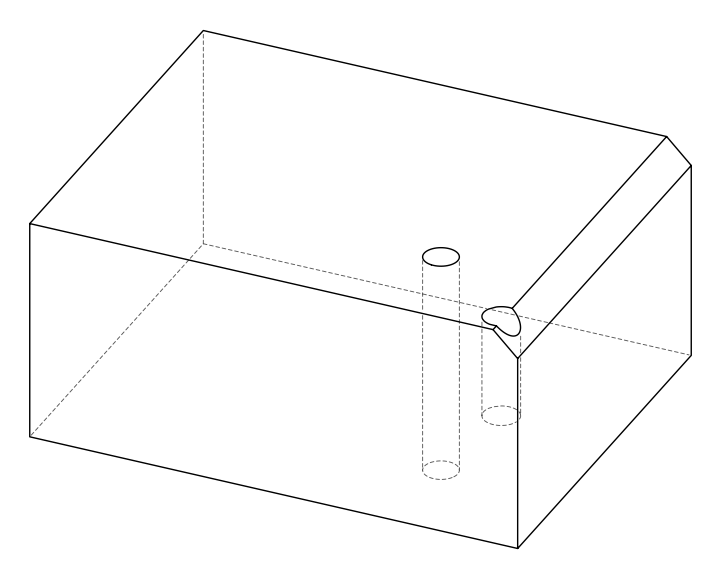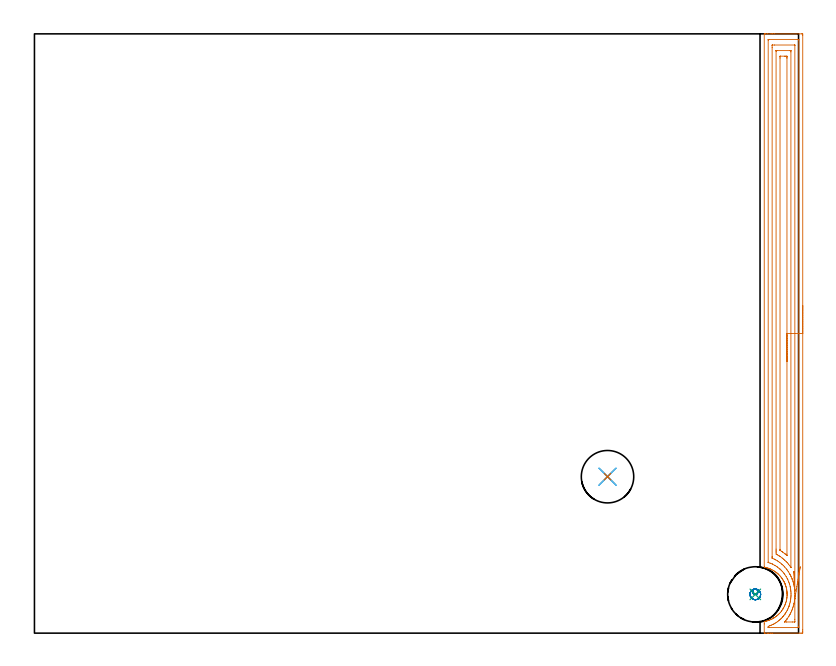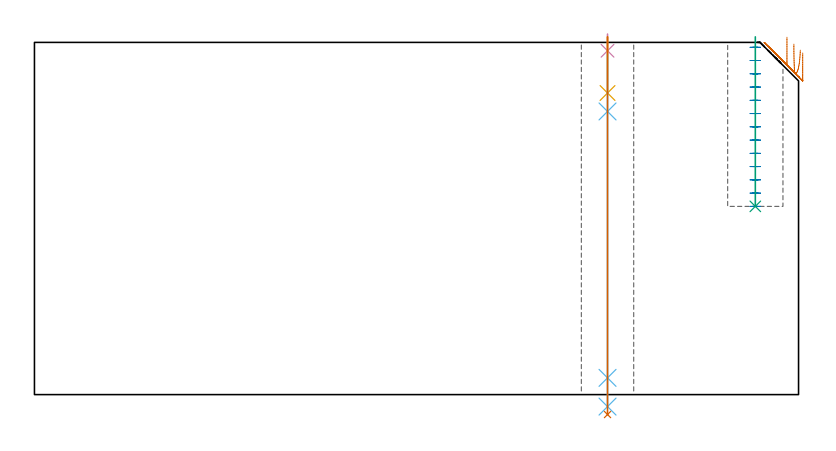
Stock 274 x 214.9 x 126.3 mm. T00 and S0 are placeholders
(PLAN: 7 operations, 6 tool changes, 11.3 min)
(1 AREA_MILL | FG_CHAMFER_SURFACE | UGT0205_001 | 8.8 min | 20467 mm3)
(2 MILL_BLIND_HOLE_FROM_SOLID_MATERIAL | STEP1POCKET | NXT0201_012 | Spiral | 0.94 min | 17692 mm3)
(3 BORE_BLIND_HOLE | STEP1POCKET | UGT0332_076 | 0.24 min | 0 mm3)
(4 SPOT_DRILL | STEP1HOLE | NXT0321_9005460120000 | 0.05 min | 183 mm3)
(5 DRILL_BLIND_HOLE_INTO_CENTER | STEP1HOLE | NXT0301_092 | 0.08 min | 1731 mm3)
(6 GUN_DRILL_THROUGH_HOLE | STEP1HOLE | UGT0307_009 | 0.63 min | 12376 mm3)
(7 DRILL_TO_ENLARGE_THROUGH_HOLE | STEP1HOLE | UGT0301_256 | 0.54 min | 20741 mm3)
(TOOL UGT0205_001 | Chamfer Mill 20 x 3 x 45 deg. | D20 FL50 Z2)
(TOOL NXT0201_012 | ENDMILL 16mm [2P460-1600-NA 1630] | D16 FL38 Z6)
(TOOL UGT0332_076 | 19.75 mm Rough Boring Bar | D19.75)
(TOOL NXT0321_9005460120000 | NC Spot Drill, 142deg, 12mm, Carbide, Uncoated | D12 PA142 FL30 Z2)
(TOOL NXT0301_092 | Carbide Drill 12.1mm [860.1-1210-061A1-MM 2214] | D12.1 PA140 FL77 Z2)
(TOOL UGT0307_009 | Gun Drill 12 mm | D12 PA130 FL24 Z1)
(TOOL UGT0301_256 | Twist Drill 18.8 mm | D18.8 PA118 FL135 Z2)
(OP 1 AREA_MILL)
G17 G21 G94 G90
T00 M6
G54
G17 G0 G90 X275.5 Y117.45 S1061 M3
G43 Z136.3 H0
Z122.5
G94 G1 Y117.412 Z121.628 F250.
Y117.298 Z120.763
Y117.109 Z119.912
Y116.847 Z119.08
Y116.513 Z118.274
Y116.11 Z117.5
Y115.642 Z116.764
Y115.11 Z116.072
Y114.521 Z115.429
Y113.878 Z114.84
Y113.186 Z114.308
Y112.45 Z113.84
Y111.676 Z113.437
Y110.87 Z113.103
Y110.038 Z112.841
Y109.186 Z112.652
Y108.322 Z112.538
Y107.45 Z112.5
Y1.166
X275.499 Y0.626 Z112.501
X275.497 Y0.276 Z112.502
X275.493 Y0.01 Z112.504
X275.154 Y0.006 Z112.843
X274.542 Y0. Z113.455
X264.667 Z123.327
X264.144 Z123.853
X263.794 Z124.202
X263.27 Z124.726
X262.92 Z125.075
X261.977 Z126.023
X261.837 Y0.001 Z126.155
X261.754 Y0.005 Z126.237
X261.703 Y0.01 Z126.288
X261.7 Y0.179 Z126.3
Y3.308
X261.707 Y4.148 Z126.292
X261.965 Y4.202 Z126.035
X262.061 Y4.222 Z125.938
X262.184 Y4.249 Z125.816
X262.362 Y4.288 Z125.638
X262.65 Y4.366 Z125.349
X263.097 Y4.503 Z124.902
X263.54 Y4.662 Z124.459
X263.988 Y4.847 Z124.012
X264.43 Y5.052 Z123.57
X264.687 Y5.181 Z123.31
X264.764 Y5.227 Z123.235
X265.041 Y5.394 Z122.958
X265.104 Y5.432 Z122.893
X265.154 Y5.462 Z122.844
X265.32 Y5.561 Z122.679
X265.693 Y5.81 Z122.306
X266.06 Y6.075 Z121.94
X266.21 Y6.194 Z121.789
X266.642 Y6.573 Z121.355
X267.064 Y6.968 Z120.934
X267.099 Y7.004 Z120.899
X267.477 Y7.426 Z120.521
X267.84 Y7.861 Z120.159
X267.872 Y7.904 Z120.126
X267.989 Y8.058 Z120.009
X268.226 Y8.402 Z119.772
X268.398 Y8.671 Z119.599
X268.452 Y8.754 Z119.546
X268.671 Y9.138 Z119.326
X268.88 Y9.528 Z119.12
X268.917 Y9.605 Z119.083
X268.937 Y9.647 Z119.062
X269.129 Y10.092 Z118.867
X269.189 Y10.246 Z118.808
X269.271 Y10.459 Z118.723
X269.304 Y10.541 Z118.693
X269.453 Y10.986 Z118.546
X269.58 Y11.434 Z118.419
X269.683 Y11.873 Z118.317
X269.726 Y12.098 Z118.273
X269.755 Y12.247 Z118.242
X269.771 Y12.327 Z118.228
X269.772 Y12.336 Z118.226
X269.82 Y12.734 Z118.173
X269.825 Y12.773 Z118.168
X269.869 Y13.237 Z118.127
X269.88 Y13.54 Z118.108
X269.887 Y13.667 Z118.104
X269.888 Y13.988 Z118.103
X269.886 Y14.035 Z118.099
X269.887 Y14.121 Z118.103
X269.882 Y14.213 Z118.105
X269.877 Y14.368 Z118.116
X269.873 Y14.437 Z118.119
X269.869 Y14.56 Z118.126
X269.859 Y14.662 Z118.135
X269.835 Y14.929 Z118.159
X269.829 Y15.006 Z118.167
X269.804 Y15.215 Z118.196
X269.769 Y15.485 Z118.23
X269.733 Y15.693 Z118.266
X269.707 Y15.823 Z118.292
X269.691 Y15.9 Z118.308
X269.584 Y16.347 Z118.414
X269.492 Y16.68 Z118.508
X269.46 Y16.793 Z118.539
X269.311 Y17.241 Z118.689
X269.26 Y17.373 Z118.74
X269.167 Y17.611 Z118.83
X269.147 Y17.666 Z118.852
X269.139 Y17.686 Z118.86
X269.037 Y17.914 Z118.961
X268.972 Y18.058 Z119.023
X268.879 Y18.27 Z119.119
X268.809 Y18.408 Z119.191
X268.72 Y18.579 Z119.279
X268.503 Y18.952 Z119.495
X268.458 Y19.029 Z119.54
X268.177 Y19.472 Z119.821
X267.989 Y19.741 Z120.009
X267.91 Y19.845 Z120.09
X267.746 Y20.058 Z120.253
X267.492 Y20.365 Z120.507
X267.293 Y20.583 Z120.707
X267.099 Y20.793 Z120.899
X266.861 Y21.031 Z121.136
X266.852 Y21.038 Z121.144
X266.695 Y21.186 Z121.304
X266.618 Y21.259 Z121.382
X266.521 Y21.34 Z121.479
X266.415 Y21.428 Z121.581
X266.35 Y21.484 Z121.649
X266.21 Y21.603 Z121.789
X265.981 Y21.779 Z122.019
X265.843 Y21.885 Z122.157
X265.468 Y22.152 Z122.532
X265.32 Y22.245 Z122.68
X264.878 Y22.505 Z123.12
X264.43 Y22.746 Z123.569
X264.38 Y22.771 Z123.619
X264.231 Y22.842 Z123.765
X264.109 Y22.901 Z123.889
X263.945 Y22.974 Z124.054
X263.786 Y23.045 Z124.213
X263.54 Y23.141 Z124.459
X263.309 Y23.222 Z124.69
X263.097 Y23.296 Z124.902
X262.712 Y23.414 Z125.287
X262.649 Y23.433 Z125.349
X262.483 Y23.475 Z125.513
X262.322 Y23.515 Z125.674
X262.206 Y23.545 Z125.792
X262.089 Y23.57 Z125.911
X262.031 Y23.582 Z125.969
X261.706 Y23.662 Z126.292
X261.7 Y23.868 Z126.3
Y214.721
X261.703 Y214.89 Z126.288
X261.754 Y214.894 Z126.237
X261.837 Y214.898 Z126.155
X261.977 Y214.9 Z126.022
X262.219 Z125.78
X262.92 Z125.075
X264.144 Z123.853
X264.667 Z123.327
X265.28 Z122.716
X275.154 Z112.843
X275.42 Y214.896 Z112.578
X275.492 Y214.89 Z112.505
X275.499 Y214.815 Z112.499
X275.5 Y214.274 Z112.5
Y107.45
X274.086 Z113.914
X274.085 Y2.414 Z113.915
X274.083 Y2.067 Z113.917
X274.081 Y2.024 Z113.919
X274.08 Y2.011 Z113.92
X274.053 Y2.008 Z113.947
X273.946 Y2.003 Z114.054
X273.811 Y2. Z114.189
X263.324 Z124.676
X263.165 Y2.003 Z124.835
X263.132 Y2.007 Z124.868
X263.121 Y2.01 Z124.879
X263.119 Y2.021 Z124.881
X263.117 Y2.058 Z124.883
Y2.212
X263.121 Y2.414 Z124.879
X263.599 Y2.613 Z124.401
X263.794 Y2.693 Z124.206
X264.222 Y2.87 Z123.778
X264.667 Y3.064 Z123.333
X264.832 Y3.139 Z123.168
X265.176 Y3.308 Z122.824
X265.409 Y3.444 Z122.591
X265.541 Y3.525 Z122.459
X265.952 Y3.782 Z122.048
X266.415 Y4.089 Z121.585
X266.481 Y4.135 Z121.519
X266.573 Y4.202 Z121.427
X266.975 Y4.523 Z121.025
X267.289 Y4.798 Z120.711
X267.62 Y5.096 Z120.38
X267.899 Y5.365 Z120.101
X268.163 Y5.65 Z119.837
X268.322 Y5.827 Z119.678
X268.462 Y5.99 Z119.538
X268.723 Y6.311 Z119.277
X269.037 Y6.72 Z118.963
X269.105 Y6.814 Z118.895
X269.152 Y6.884 Z118.848
X269.453 Y7.352 Z118.547
X269.704 Y7.777 Z118.296
X269.911 Y8.152 Z118.089
X270.085 Y8.494 Z117.915
X270.165 Y8.671 Z117.835
X270.355 Y9.111 Z117.645
X270.536 Y9.565 Z117.464
X270.576 Y9.672 Z117.424
X270.603 Y9.751 Z117.397
X270.785 Y10.314 Z117.215
X270.823 Y10.459 Z117.177
X270.994 Y11.14 Z117.006
X271.041 Y11.353 Z116.959
X271.143 Y11.881 Z116.857
X271.191 Y12.247 Z116.809
X271.239 Y12.677 Z116.761
X271.277 Y13.141 Z116.723
X271.295 Y13.513 Z116.705
X271.301 Y14.035 Z116.699
X271.289 Y14.413 Z116.711
X271.257 Y14.929 Z116.743
X271.213 Y15.385 Z116.787
X271.157 Y15.823 Z116.843
X271.044 Y16.452 Z116.956
X270.982 Y16.717 Z117.018
X270.785 Y17.492 Z117.215
X270.75 Y17.611 Z117.25
X270.733 Y17.663 Z117.267
X270.557 Y18.166 Z117.443
X270.427 Y18.505 Z117.573
X270.159 Y19.145 Z117.841
X270.039 Y19.398 Z117.961
X269.911 Y19.649 Z118.089
X269.546 Y20.292 Z118.454
X269.037 Y21.08 Z118.963
X268.963 Y21.186 Z119.037
X268.712 Y21.519 Z119.288
X268.232 Y22.08 Z119.768
X268.163 Y22.154 Z119.837
X267.766 Y22.564 Z120.234
X267.341 Y22.974 Z120.659
X267.289 Y23.02 Z120.711
X267.028 Y23.241 Z120.972
X266.415 Y23.705 Z121.585
X266.191 Y23.868 Z121.809
X265.541 Y24.27 Z122.459
X264.699 Y24.729 Z123.301
X264.667 Y24.745 Z123.333
X264.631 Y24.762 Z123.369
X264.043 Y25.009 Z123.957
X263.794 Y25.102 Z124.206
X263.282 Y25.285 Z124.718
X263.174 Y25.322 Z124.826
X263.132 Y25.34 Z124.868
X263.121 Y25.347 Z124.879
X263.118 Y25.358 Z124.882
X263.116 Y25.39 Z124.884
X263.115 Y25.457 Z124.885
Y212.486
X263.117 Y212.833 Z124.883
X263.119 Y212.875 Z124.881
X263.12 Y212.889 Z124.88
X263.147 Y212.892 Z124.853
X263.254 Y212.897 Z124.746
X263.389 Y212.899 Z124.611
X273.876 Y212.9 Z114.124
X274.036 Y212.897 Z113.964
X274.068 Y212.893 Z113.932
X274.079 Y212.89 Z113.921
X274.081 Y212.879 Z113.919
X274.084 Y212.842 Z113.916
X274.085 Y212.685 Z113.915
X274.086 Y107.45 Z113.914
X272.672 Z115.328
X272.671 Y15.639 Z115.329
X272.67 Y15.495 Z115.33
X272.667 Y15.282 Z115.333
X272.666 Y15.268 Z115.334
X272.661 Y15.291 Z115.339
X272.643 Y15.444 Z115.357
X272.61 Y15.744 Z115.39
X272.599 Y15.823 Z115.401
X272.533 Y16.319 Z115.467
X272.461 Y16.717 Z115.539
X272.444 Y16.807 Z115.556
X272.346 Y17.253 Z115.654
X272.257 Y17.611 Z115.743
X272.157 Y17.994 Z115.843
X272.009 Y18.505 Z115.991
X271.726 Y19.329 Z116.274
X271.7 Y19.398 Z116.3
X271.659 Y19.501 Z116.341
X271.313 Y20.292 Z116.687
X271.214 Y20.511 Z116.786
X270.963 Y21.004 Z117.037
X270.86 Y21.186 Z117.14
X270.785 Y21.312 Z117.215
X270.304 Y22.08 Z117.696
X269.911 Y22.663 Z118.089
X269.672 Y22.974 Z118.328
X269.037 Y23.72 Z118.963
X268.903 Y23.868 Z119.097
X268.534 Y24.244 Z119.466
X268.163 Y24.595 Z119.837
X267.976 Y24.762 Z120.024
X267.289 Y25.309 Z120.711
X266.821 Y25.656 Z121.179
X266.415 Y25.911 Z121.585
X265.814 Y26.271 Z122.186
X265.541 Y26.417 Z122.459
X265.288 Y26.55 Z122.712
X264.667 Y26.839 Z123.333
X264.589 Y26.877 Z123.411
X264.546 Y26.9 Z123.454
X264.538 Y26.906 Z123.462
X264.535 Y26.937 Z123.465
X264.532 Y27.017 Z123.468
X264.529 Y27.302 Z123.471
Y27.444
Y209.946
X264.531 Y210.698 Z123.469
X264.533 Y210.836 Z123.467
X264.535 Y210.879 Z123.465
X264.57 Y210.89 Z123.43
X264.667 Y210.892 Z123.333
X265.345 Y210.899 Z122.655
X272.533 Z115.467
X272.598 Y210.898 Z115.402
X272.65 Y210.893 Z115.35
X272.662 Y210.89 Z115.338
X272.665 Y210.878 Z115.335
X272.668 Y210.84 Z115.332
X272.671 Y210.698 Z115.329
X272.672 Y107.45 Z115.328
X271.257 Z116.743
Y23.693
X271.256 Y23.635 Z116.744
X271.254 Y23.604 Z116.746
X271.253 Y23.601 Z116.747
X271.244 Y23.609 Z116.756
X271.186 Y23.687 Z116.814
X271.057 Y23.868 Z116.943
X270.785 Y24.244 Z117.215
X270.363 Y24.762 Z117.637
X269.911 Y25.292 Z118.089
X269.564 Y25.656 Z118.436
X269.037 Y26.174 Z118.963
X268.61 Y26.55 Z119.39
X268.163 Y26.907 Z119.837
X267.46 Y27.444 Z120.54
X267.289 Y27.556 Z120.711
X266.996 Y27.744 Z121.004
X266.415 Y28.077 Z121.585
X265.957 Y28.338 Z122.043
X265.948 Y28.815 Z122.052
X265.945 Y29.232 Z122.055
X265.943 Y29.715 Z122.057
Y30.126
Y208.661
X265.945 Y208.79 Z122.055
X265.948 Y208.875 Z122.052
X265.95 Y208.891 Z122.05
X265.957 Y208.894 Z122.043
X265.984 Y208.896 Z122.016
X266.415 Y208.9 Z121.585
X270.795 Z117.205
X271.213 Y208.89 Z116.787
X271.251 Y208.883 Z116.749
X271.254 Y208.85 Z116.746
X271.256 Y208.801 Z116.744
X271.257 Y208.754 Z116.743
Y208.427
Y107.45
X269.843 Z118.157
X269.842 Y28.338 Z118.158
X269.841 Y27.975 Z118.159
X269.839 Y27.885 Z118.161
X269.837 Y27.855 Z118.163
X269.808 Y27.874 Z118.192
X269.709 Y27.956 Z118.291
X269.257 Y28.338 Z118.743
X269.134 Y28.437 Z118.866
X269.037 Y28.514 Z118.963
X268.329 Y29.062 Z119.671
X268.163 Y29.186 Z119.837
X268.101 Y29.232 Z119.899
X267.363 Y29.716 Z120.637
X267.361 Y29.723 Z120.639
X267.359 Y29.747 Z120.641
X267.357 Y29.85 Z120.643
Y30.056
Y206.229
X267.359 Y206.641 Z120.641
X267.362 Y206.846 Z120.638
X267.364 Y206.889 Z120.636
X267.413 Y206.893 Z120.587
X267.509 Y206.898 Z120.491
X269.037 Y206.9 Z118.963
X269.255 Y206.899 Z118.745
X269.757 Y206.892 Z118.243
X269.812 Y206.89 Z118.188
X269.837 Y206.881 Z118.163
X269.838 Y206.842 Z118.162
X269.841 Y206.661 Z118.159
X269.843 Y206.298 Z118.157
Y206.229
Y107.45
Y106.578 Z118.195
Y105.714 Z118.309
Y104.862 Z118.498
Y104.03 Z118.76
Y103.224 Z119.094
Y102.45 Z119.497
Y101.714 Z119.965
Y101.022 Z120.496
Y100.379 Z121.086
Y99.79 Z121.729
Y99.258 Z122.421
Y98.79 Z123.157
Y98.387 Z123.931
Y98.053 Z124.737
Y97.791 Z125.569
Y97.602 Z126.42
Y97.488 Z127.285
Y97.45 Z128.157
G0 Z136.3
X272.33 Y22.125
Z125.676
G1 X272.331 Y22.117 Z124.803
X272.333 Y22.033 Z123.935
X272.339 Y21.874 Z123.077
X272.347 Y21.641 Z122.237
X272.358 Y21.335 Z121.42
X272.371 Y20.96 Z120.632
X272.386 Y20.517 Z119.881
X272.404 Y20.011 Z119.171
X272.423 Y19.444 Z118.507
X272.445 Y18.822 Z117.896
X272.468 Y18.149 Z117.341
X272.493 Y17.431 Z116.847
X272.519 Y16.672 Z116.418
X272.547 Y15.878 Z116.057
X272.575 Y15.056 Z115.766
X272.605 Y14.212 Z115.547
X272.635 Y13.352 Z115.404
X272.665 Y12.483 Z115.335
X272.671 Y12.247 Z115.329
Y4.954
X272.669 Y4.202 Z115.331
X272.667 Y4.064 Z115.333
X272.665 Y4.02 Z115.335
X272.63 Y4.01 Z115.37
X272.533 Y4.008 Z115.467
X271.855 Y4.001 Z116.145
X269.714 Y4. Z118.286
X269.037 Y4.003 Z118.963
X268.996 Y4.004 Z119.004
X269.037 Y4.06 Z118.963
X269.153 Y4.202 Z118.847
X269.501 Y4.621 Z118.499
X269.885 Y5.096 Z118.115
X269.896 Y5.111 Z118.104
X269.911 Y5.131 Z118.089
X270.489 Y5.99 Z117.511
X270.603 Y6.175 Z117.397
X270.785 Y6.48 Z117.215
X270.928 Y6.737 Z117.072
X271.007 Y6.884 Z116.993
X271.23 Y7.322 Z116.77
X271.439 Y7.777 Z116.561
X271.506 Y7.933 Z116.494
X271.659 Y8.301 Z116.341
X271.798 Y8.671 Z116.202
X271.985 Y9.232 Z116.015
X272.091 Y9.565 Z115.909
X272.186 Y9.92 Z115.814
X272.324 Y10.459 Z115.676
X272.363 Y10.632 Z115.637
X272.514 Y11.353 Z115.486
X272.517 Y11.369 Z115.483
X272.533 Y11.461 Z115.467
X272.641 Y12.333 Z115.359
X272.654 Y12.422 Z115.346
X272.665 Y12.483 Z115.335
X272.812 Y13.336 Z115.227
X272.96 Y14.195 Z115.194
X273.108 Y15.054 Z115.237
X273.255 Y15.905 Z115.357
X273.4 Y16.743 Z115.551
X273.541 Y17.562 Z115.818
X273.678 Y18.354 Z116.157
X273.809 Y19.114 Z116.564
X273.933 Y19.836 Z117.038
X274.05 Y20.515 Z117.573
X274.159 Y21.145 Z118.166
X274.259 Y21.722 Z118.813
X274.348 Y22.241 Z119.508
X274.427 Y22.699 Z120.247
X274.495 Y23.091 Z121.023
X274.551 Y23.415 Z121.831
X274.595 Y23.669 Z122.665
X274.626 Y23.85 Z123.518
G0 Z136.3
M5
M2
(OP 2 MILL_BLIND_HOLE_FROM_SOLID_MATERIAL)
G17 G21 G94 G90
T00 M6
G54
G17 G0 G90 X258.5 Y13.9 S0 M3
G43 Z136.3 H1
Z124.546
G94 G3 X259.45 Y14.85 R0.95 F250.
X258.5 Y15.8 R0.95
X256.6 Y13.9 R1.9
X258.5 Y15.8 R-1.9
X257.55 Y14.85 R0.95
X258.5 Y13.9 R0.95
G0 Z119.792
G3 X259.45 Y14.85 R0.95
X258.5 Y15.8 R0.95
X256.6 Y13.9 R1.9
X258.5 Y15.8 R-1.9
X257.55 Y14.85 R0.95
X258.5 Y13.9 R0.95
G0 Z115.038
G3 X259.45 Y14.85 R0.95
X258.5 Y15.8 R0.95
X256.6 Y13.9 R1.9
X258.5 Y15.8 R-1.9
X257.55 Y14.85 R0.95
X258.5 Y13.9 R0.95
G0 Z110.285
G3 X259.45 Y14.85 R0.95
X258.5 Y15.8 R0.95
X256.6 Y13.9 R1.9
X258.5 Y15.8 R-1.9
X257.55 Y14.85 R0.95
X258.5 Y13.9 R0.95
G0 Z105.531
G3 X259.45 Y14.85 R0.95
X258.5 Y15.8 R0.95
X256.6 Y13.9 R1.9
X258.5 Y15.8 R-1.9
X257.55 Y14.85 R0.95
X258.5 Y13.9 R0.95
G0 Z100.777
G3 X259.45 Y14.85 R0.95
X258.5 Y15.8 R0.95
X256.6 Y13.9 R1.9
X258.5 Y15.8 R-1.9
X257.55 Y14.85 R0.95
X258.5 Y13.9 R0.95
G0 Z96.023
G3 X259.45 Y14.85 R0.95
X258.5 Y15.8 R0.95
X256.6 Y13.9 R1.9
X258.5 Y15.8 R-1.9
X257.55 Y14.85 R0.95
X258.5 Y13.9 R0.95
G0 Z91.269
G3 X259.45 Y14.85 R0.95
X258.5 Y15.8 R0.95
X256.6 Y13.9 R1.9
X258.5 Y15.8 R-1.9
X257.55 Y14.85 R0.95
X258.5 Y13.9 R0.95
G0 Z86.515
G3 X259.45 Y14.85 R0.95
X258.5 Y15.8 R0.95
X256.6 Y13.9 R1.9
X258.5 Y15.8 R-1.9
X257.55 Y14.85 R0.95
X258.5 Y13.9 R0.95
G0 Z81.762
G3 X259.45 Y14.85 R0.95
X258.5 Y15.8 R0.95
X256.6 Y13.9 R1.9
X258.5 Y15.8 R-1.9
X257.55 Y14.85 R0.95
X258.5 Y13.9 R0.95
G0 Z77.008
G3 X259.45 Y14.85 R0.95
X258.5 Y15.8 R0.95
X256.6 Y13.9 R1.9
X258.5 Y15.8 R-1.9
X257.55 Y14.85 R0.95
X258.5 Y13.9 R0.95
G0 Z72.254
G3 X259.45 Y14.85 R0.95
X258.5 Y15.8 R0.95
X256.6 Y13.9 R1.9
X258.5 Y15.8 R-1.9
X257.55 Y14.85 R0.95
X258.5 Y13.9 R0.95
G0 Z67.5
G3 X259.45 Y14.85 R0.95
X258.5 Y15.8 R0.95
X256.6 Y13.9 R1.9
X258.5 Y15.8 R-1.9
X257.55 Y14.85 R0.95
X258.5 Y13.9 R0.95
G0 Z136.3
M5
M2
(OP 3 BORE_BLIND_HOLE)
G17 G21 G94 G90
T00 M6
G54
G17 G0 G90 X258.5 Y13.9 S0 M3
G43 Z136.3 H0
G94 G85 G98 Z67.5 F250. R128.3
G80
M5
M2
(OP 4 SPOT_DRILL)
G17 G21 G94 G90
T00 M6
G54
G17 G0 G90 X205.5 Y56.1 S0 M3
G43 Z136.3 H0
G94 G81 G98 Z123.3 F250. R129.3
G80
M5
M2
(OP 5 DRILL_BLIND_HOLE_INTO_CENTER)
G17 G21 G94 G90
T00 M6
G54
G17 G0 G90 X205.5 Y56.1 S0 M3
G43 Z136.3 H1
G94 G81 G98 Z108.15 F250. R128.3
G80
M5
M2
(OP 6 GUN_DRILL_THROUGH_HOLE)
G17 G21 G94 G90
T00 M6
G54
G17 G0 G90 X205.5 Y56.1 M8
G43 Z136.3 H0
Z122.319
S716 M3
G94 G1 Z101.536 F125. M26
G4 X.084
Z6. F250.
G4 X.084
Z-4.298 F125.
G4 X.084
M5
M9
G0 Z122.319
Z136.3
M2
(OP 7 DRILL_TO_ENLARGE_THROUGH_HOLE)
G17 G21 G94 G90
T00 M6
G54
G17 G0 G90 X205.5 Y56.1 S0 M3
G43 Z136.3 H0
G94 G73 G98 Z-7.148 F250. Q16.681 R128.3
G80
M5
M2
